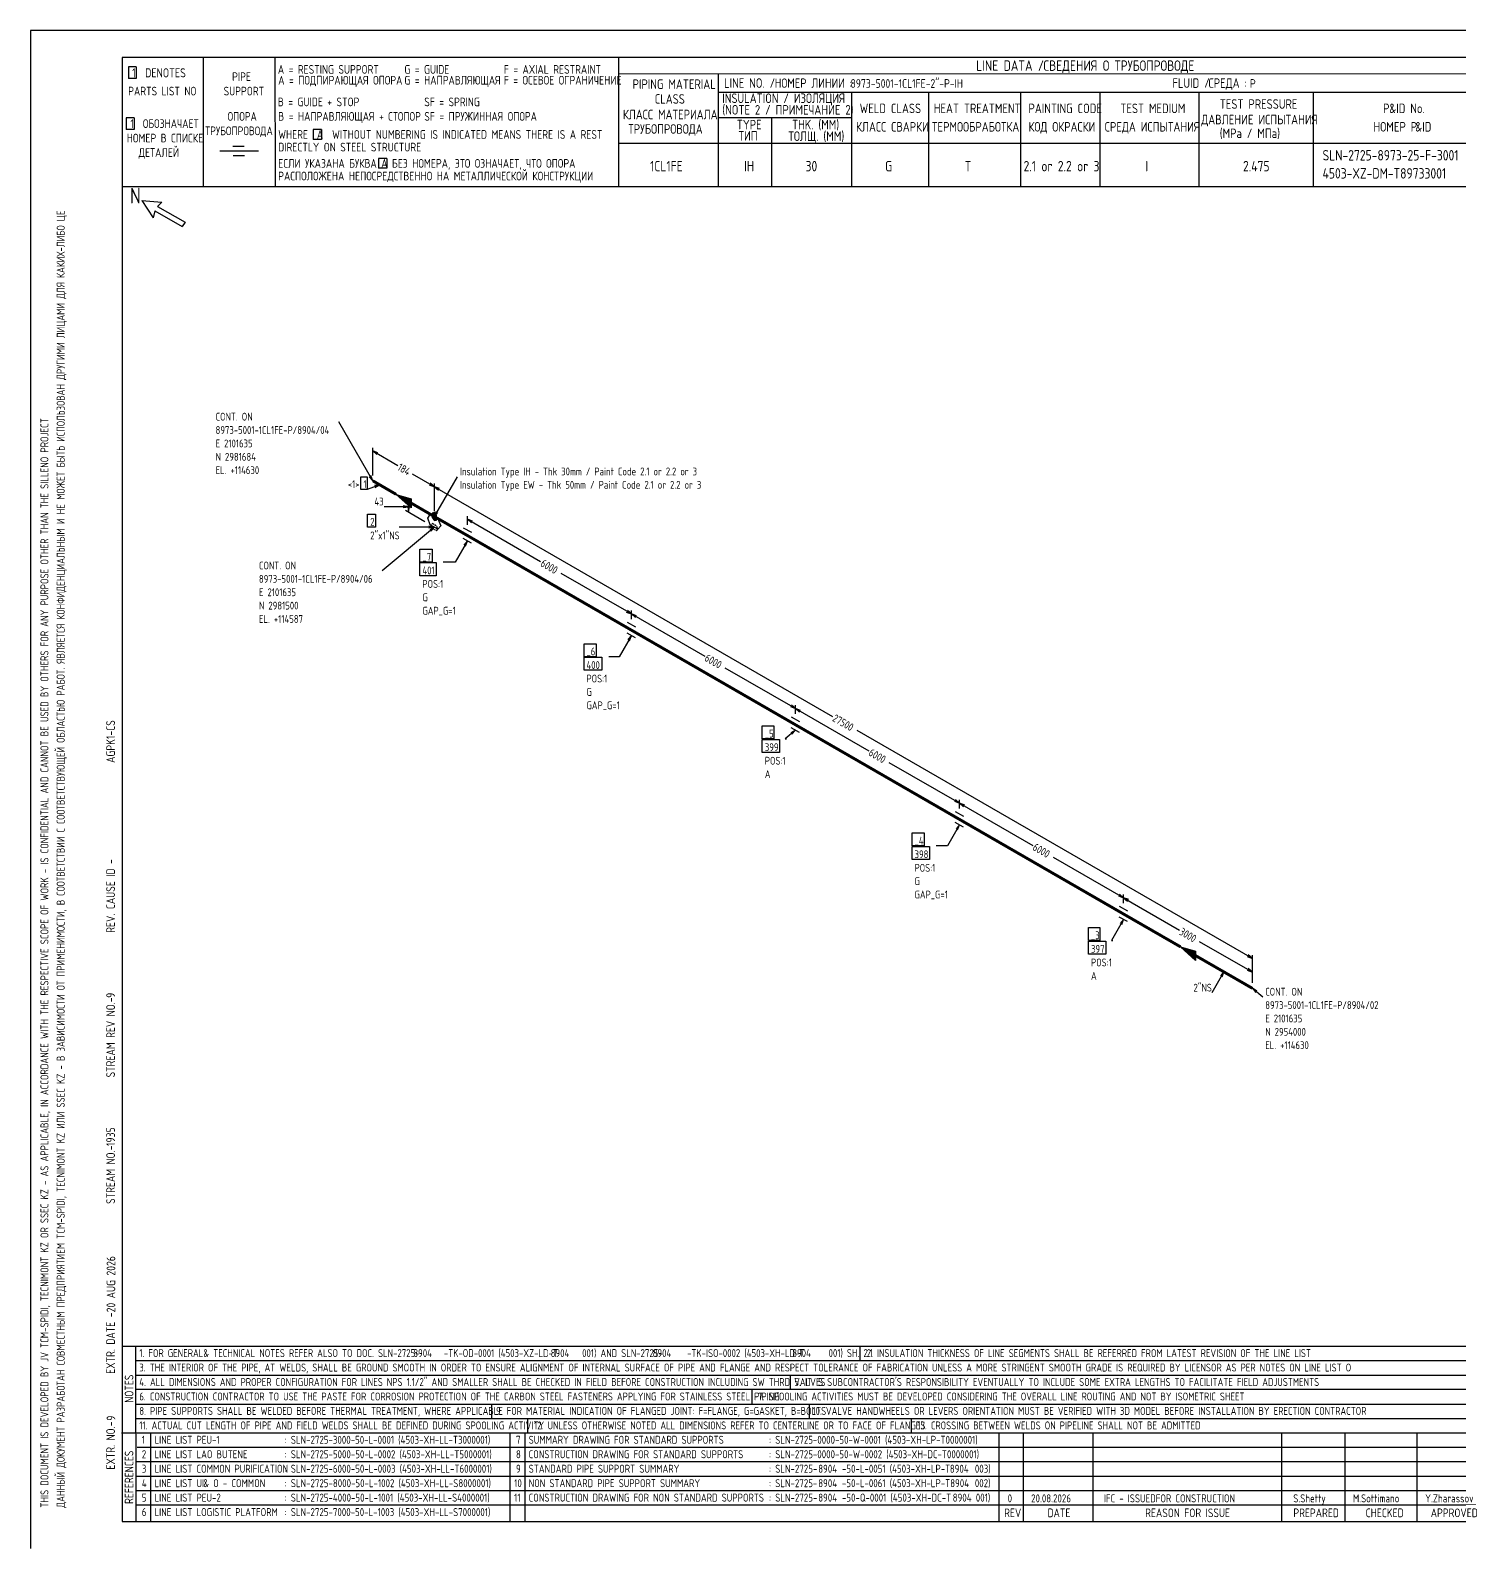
# Model space of a CAD drawing. Extents: x -1005 to 594, y -998 to 420.
# Drawn here: x 0 to 395.4, y 0 to 420 of the extents above; entities that cross this region are included whole.
import ezdxf

# ---------------------------------------------------------------- set-up
doc = ezdxf.new("R2010")
doc.units = 0
doc.linetypes.add('GT100', pattern=[0.8, 0.533333, -0.266667])
doc.styles.add('TTFN17', font='GOST type A')

msp = doc.modelspace()

# ---------------------------------------------------------------- linework, layer by layer
at = {"layer": 'GT_1', "flags": 128}
for points in [[(0, 420), (0, 0)], [(594, 420), (0, 420)], [(589.1, 412.5), (25.4, 412.5)], [(25.4, 412.5), (25.4, 7.5)], [(47.8, 412.5), (47.8, 376.7)], [(67.6, 412.5), (67.7, 376.7)], [(162.7, 412.5), (162.7, 376.7)], [(29.3, 409.9), (27.1, 409.9)], [(27.1, 409.9), (27.1, 406.7)], [(29.3, 409.9), (29.3, 406.7)], [(589.1, 408), (162.7, 407.9)], [(190.3, 407.8), (190.3, 376.7)], [(29.3, 406.7), (27.1, 406.7)], [(190.3, 402.9), (402.7, 402.9)], [(227.1, 402.9), (227.1, 376.7)], [(248.4, 402.9), (248.4, 376.8)], [(273.9, 402.9), (273.9, 376.7)], [(295.8, 402.9), (295.8, 376.7)], [(323.2, 402.9), (323.2, 376.7)], [(354.8, 402.9), (354.8, 376.8)], [(28.7, 395.8), (26.5, 395.8)], [(26.5, 395.8), (26.5, 392.6)], [(28.7, 395.8), (28.7, 392.6)], [(227.1, 395.8), (190.3, 395.8)], [(205, 395.8), (205, 376.7)], [(28.7, 392.6), (26.5, 392.6)], [(80.5, 392.6), (78.2, 392.6)], [(78.2, 392.6), (78.2, 389.8)], [(80.5, 392.6), (80.5, 389.8)], [(63.1, 386.6), (52.4, 386.6)], [(59.1, 387.9), (56, 387.9)], [(80.5, 389.8), (78.2, 389.8)], [(230.2, 388.7), (162.7, 388.7)], [(402.7, 388.7), (226.9, 388.7)], [(59.2, 385.3), (56.1, 385.3)], [(98.6, 384.6), (96.3, 384.6)], [(96.3, 384.6), (96.3, 381.9)], [(98.6, 384.6), (98.6, 381.9)], [(98.6, 381.9), (96.3, 381.9)], [(402.7, 376.7), (25.4, 376.7)], [(30.8, 372.9), (34, 368.1)], [(30.8, 372.9), (36.4, 372.5)], [(34.4, 370.1), (34, 368.1)], [(34.4, 370.1), (42, 365.7)], [(36.4, 372.5), (35.2, 371.3)], [(35.2, 371.3), (42.8, 366.9)], [(42.8, 366.9), (42, 365.7)], [(94.725, 295.4), (85.35, 311.675)], [(94.725, 296.9), (94.725, 304.55)], [(96.15, 303.125), (94.725, 303.65), (95.85, 302.675)], [(94.725, 303.65), (101.625, 299.6)], [(91.425, 296.525), (93.15, 296.525), (93.15, 293), (91.425, 293), (91.425, 296.525)], [(96.675, 294.275), (93.15, 293)], [(93.75, 296.525), (94.725, 295.4), (94.2, 296.825)], [(95.4, 293.525), (96.675, 294.275), (95.175, 294.05)], [(111.75, 293.75), (105.675, 297.275)], [(110.325, 294.275), (111.75, 293.75), (110.625, 294.725)], [(111.75, 285.5), (118.125, 296.525)], [(111.75, 288.5), (111.75, 294.65)], [(111.75, 287), (111.75, 294.65)], [(105.3, 289.25), (105.3, 287.9), (101.175, 291.65), (105.3, 290.45), (105.3, 288.05), (101.55, 291.425), (105.3, 290.375), (105.3, 288.275), (102, 291.2), (105.3, 290.15), (105.3, 288.425), (102.375, 290.9), (105.3, 290), (105.3, 288.575), (102.75, 290.75), (105.3, 289.85), (105.3, 288.725), (103.2, 290.45), (105.3, 289.7), (105.3, 288.95), (103.5, 290.3), (105.3, 289.475), (105.3, 289.1), (103.95, 290), (105.3, 289.325), (105.3, 289.25), (101.175, 291.65)], [(109.125, 287), (103.8, 290.075)], [(113.175, 293.225), (111.75, 293.75), (112.875, 292.775)], [(111.75, 293.75), (221.925, 230.225)], [(93.3, 286.175), (95.475, 286.175), (95.475, 282.575), (93.3, 282.575), (93.3, 286.175)], [(104.625, 288.2), (97.875, 288.2)], [(103.125, 287.975), (104.625, 288.2), (103.125, 288.425)], [(109.125, 284.075), (103.8, 287.15)], [(104.85, 288.125), (104.625, 289.625), (104.4, 288.125)], [(104.4, 288.2), (104.625, 286.7), (104.85, 288.2)], [(104.625, 289.625), (104.625, 288.2)], [(104.625, 286.7), (104.625, 288.2)], [(111.75, 285.5), (112.725, 284.9), (113.55, 282.95), (112.725, 281.975), (110.625, 283.175), (109.95, 285.05), (110.625, 286.1), (111.75, 285.5)], [(111.15, 285.2), (111.75, 284.375), (112.35, 284.525), (112.35, 285.8), (111.75, 286.625), (111.15, 286.475), (111.15, 285.2)], [(111.15, 286.4), (111.914, 286.4)], [(111.15, 286.2), (112.059, 286.2)], [(111.15, 286), (112.205, 286)], [(111.15, 285.8), (112.35, 285.8)], [(111.15, 285.6), (112.35, 285.6)], [(112.275, 286.925), (111.75, 285.5), (112.725, 286.625)], [(120.9, 283.25), (120.9, 285.65)], [(111.75, 282.575), (97.35, 270.5)], [(111.75, 282.575), (102, 282.575)], [(110.25, 282.35), (111.75, 282.575), (110.25, 282.8)], [(110.775, 281.45), (111.75, 282.575), (110.475, 281.825)], [(111.15, 285.4), (112.35, 285.4)], [(111.15, 285.2), (112.35, 285.2)], [(111.295, 285), (112.35, 285)], [(111.441, 284.8), (112.35, 284.8)], [(111.586, 284.6), (112.35, 284.6)], [(119.7, 282.425), (122.025, 281.15)], [(122.325, 284.225), (120.9, 284.75), (122.025, 283.775)], [(120.9, 284.75), (141.15, 273.05)], [(120.9, 278.75), (117.525, 272.9), (114.15, 272.9)], [(122.025, 278.15), (119.7, 279.425)], [(120.375, 277.325), (120.9, 278.75), (119.925, 277.625)], [(107.775, 276.5), (111.15, 276.5), (111.15, 272.9), (107.775, 272.9), (107.775, 276.5)], [(107.775, 272.75), (112.275, 272.75), (112.275, 269.15), (107.775, 269.15), (107.775, 272.75)], [(166.275, 258.575), (146.85, 269.75)], [(164.85, 259.1), (166.275, 258.575), (165.15, 259.55)], [(165.075, 256.25), (167.4, 254.975)], [(166.275, 257.075), (166.275, 259.475)], [(166.275, 257.075), (166.275, 259.475)], [(167.7, 258.05), (166.275, 258.575), (167.4, 257.6)], [(166.275, 258.575), (186.525, 246.875)], [(166.275, 252.575), (162.9, 246.725), (159.975, 246.725)], [(167.4, 251.975), (165.075, 253.25)], [(165.75, 251.15), (166.275, 252.575), (165.3, 251.45)], [(153.15, 250.325), (156.525, 250.325), (156.525, 246.725), (153.15, 246.725), (153.15, 250.325)], [(153.15, 246.575), (158.1, 246.575), (158.1, 242.975), (153.15, 242.975), (153.15, 246.575)], [(211.65, 232.4), (192.225, 243.575)], [(210.225, 232.925), (211.65, 232.4), (210.525, 233.375)], [(211.65, 230.9), (211.65, 233.3)], [(211.65, 230.9), (211.65, 233.3)], [(213.075, 231.875), (211.65, 232.4), (212.775, 231.425)], [(211.65, 232.4), (231.9, 220.7)], [(202.425, 227.6), (205.65, 227.6), (205.65, 224), (202.425, 224), (202.425, 227.6)], [(210.45, 230.075), (212.775, 228.8)], [(212.775, 225.8), (210.45, 227.075)], [(202.425, 223.85), (207.225, 223.85), (207.225, 220.25), (202.425, 220.25), (202.425, 223.85)], [(211.65, 226.4), (208.8, 224), (209.175, 224)], [(210.675, 225.275), (211.65, 226.4), (210.375, 225.65)], [(338.025, 163.25), (228.675, 226.325)], [(257.025, 206.225), (237.6, 217.4)], [(255.6, 206.75), (257.025, 206.225), (255.9, 207.2)], [(257.025, 204.725), (257.025, 207.125)], [(257.025, 204.725), (257.025, 207.125)], [(258.45, 205.7), (257.025, 206.225), (258.15, 205.25)], [(257.025, 206.225), (277.275, 194.525)], [(255.825, 203.9), (258.15, 202.625)], [(243.9, 197.975), (247.275, 197.975), (247.275, 194.375), (243.9, 194.375), (243.9, 197.975)], [(257.025, 200.225), (253.65, 194.375), (250.575, 194.375)], [(258.15, 199.625), (255.825, 200.9)], [(256.5, 198.8), (257.025, 200.225), (256.05, 199.1)], [(243.9, 194.225), (248.7, 194.225), (248.7, 190.625), (243.9, 190.625), (243.9, 194.225)], [(302.4, 180.05), (282.975, 191.225)], [(300.975, 180.575), (302.4, 180.05), (301.275, 181.025)], [(302.4, 178.55), (302.4, 180.95)], [(302.4, 178.55), (302.4, 180.95)], [(301.2, 177.725), (303.525, 176.45)], [(303.825, 179.525), (302.4, 180.05), (303.525, 179.075)], [(302.4, 180.05), (317.85, 171.125)], [(302.4, 174.05), (299.025, 168.2), (299.4, 168.2)], [(303.525, 173.45), (301.2, 174.725)], [(301.875, 172.625), (302.4, 174.05), (301.425, 172.925)], [(292.65, 171.8), (295.875, 171.8), (295.875, 168.2), (292.65, 168.2), (292.65, 171.8)], [(292.65, 168.05), (297.45, 168.05), (297.45, 164.45), (292.65, 164.45), (292.65, 168.05)], [(322.275, 164.075), (322.275, 162.725), (318.15, 166.475), (322.275, 165.275), (322.275, 162.875), (318.525, 166.25), (322.275, 165.2), (322.275, 163.1), (318.975, 166.025), (322.275, 164.975), (322.275, 163.25), (319.35, 165.725), (322.275, 164.825), (322.275, 163.4), (319.725, 165.575), (322.275, 164.675), (322.275, 163.55), (320.175, 165.275), (322.275, 164.525), (322.275, 163.775), (320.475, 165.125), (322.275, 164.3), (322.275, 163.925), (320.925, 164.825), (322.275, 164.15), (322.275, 164.075), (318.15, 166.475)], [(338.025, 159.5), (323.4, 167.9)], [(336.6, 163.775), (338.025, 163.25), (336.9, 164.225)], [(338.025, 156.5), (338.025, 164.15)], [(336.6, 160.025), (338.025, 159.5), (336.9, 160.475)], [(338.025, 156.5), (338.025, 160.4)], [(330.15, 159.575), (326.775, 153.725)], [(329.625, 158.15), (330.15, 159.575), (329.175, 158.45)], [(339.3, 154.25), (338.025, 155), (339, 153.875)], [(338.025, 155), (340.875, 152.6)], [(25.3, 56), (402.7, 56)], [(29.1, 56), (29.2, 7.5)], [(229.4, 56), (229.4, 52)], [(29.1, 52), (402.7, 52)], [(29.1, 48), (402.7, 48)], [(210.2, 48), (210.2, 44)], [(402.7, 44), (29.1, 44)], [(199.6, 44), (199.6, 40)], [(29.2, 40), (402.7, 40)], [(127.6, 40), (127.6, 36)], [(215.4, 40), (215.4, 36)], [(29.1, 36), (402.7, 36)], [(137.5, 36), (137.5, 32)], [(243.6, 36), (243.6, 32)], [(25.2, 32), (402.7, 32)], [(33.2, 32), (33.2, 7.6)], [(132.6, 32), (132.6, 7.6)], [(136.8, 32), (136.8, 7.6)], [(267.9, 32), (267.9, 7.5)], [(274.6, 32), (274.6, 7.5)], [(293.9, 32), (293.9, 7.5)], [(346.1, 32), (346.1, 7.5)], [(363.6, 32), (363.6, 7.5)], [(383.5, 32), (383.5, 7.5)], [(402.7, 28), (29.5, 28)], [(402.7, 24), (29.1, 24)], [(402.7, 20), (29.1, 20)], [(402.7, 16), (29.1, 16)], [(402.7, 12), (29.2, 12)], [(25.4, 7.5), (589.1, 7.5)], [(0, 0), (0, 0)]]:
    msp.add_lwpolyline(points, dxfattribs=at)
at = {"layer": 'GT_1', "const_width": 0.8, "flags": 128}
for points in [[(101.175, 291.65), (94.725, 295.4)], [(111.75, 285.5), (105.3, 289.25)], [(120.9, 280.25), (111.75, 285.5)], [(166.275, 254.075), (120.9, 280.25)], [(211.65, 227.9), (166.275, 254.075)], [(257.025, 201.725), (211.65, 227.9)], [(302.4, 175.55), (257.025, 201.725)], [(318.15, 166.475), (302.4, 175.55)], [(338.025, 155), (322.275, 164.075)]]:
    msp.add_lwpolyline(points, dxfattribs=at)
at = {"layer": 'GT_1', "linetype": 'GT100', "flags": 128}
msp.add_lwpolyline([(112.35, 281.6), (112.725, 282.05), (112.35, 282.875), (111.15, 283.55), (110.775, 283.1), (111.15, 282.275), (112.35, 281.6)], dxfattribs=at)

# ---------------------------------------------------------------- texts
at = {"layer": 'GT_1', "style": 'TTFN17'}
for s, height, p in [('LINE DATA /', 2.8875, (261.633, 408.8)), ('СВЕДЕНИЯ О ТРУБОПРОВОДЕ', 2.8875, (280.233, 408.8)), (' 1  DENOTES', 2.5025, (26.875, 407)), (' PIPE', 2.4062, (54.561, 406)), ('A = RESTING SUPPORT', 2.40625, (68.461, 408)), ('A = ПОДПИРАЮЩАЯ ОПОРА', 2.40625, (68.561, 405)), ('G = GUIDE', 2.4062, (103.461, 408)), ('G = НАПРАВЛЯЮЩАЯ', 2.40625, (103.461, 405)), ('F = AXIAL RESTRAINT', 2.40625, (130.961, 408)), ('F = ОСЕВОЕ ОГРАНИЧЕНИЕ', 2.40625, (130.961, 405)), ('PARTS LIST NO', 2.40625, (27.061, 402)), ('SUPPORT', 2.4062, (53.461, 402)), ('PIPING MATERIAL', 2.64687, (166.597, 403.8)), ('LINE NO. /', 2.6469, (191.897, 404.1)), ('НОМЕР ЛИНИИ :', 2.59875, (205.89, 404.1)), ('8973-5001-1CL1FE-2"-P-IH', 2.40625, (226.861, 404.1)), ('FLUID /', 2.6469, (315.897, 404.1)), ('СРЕДА :', 2.6469, (325.897, 404.1)), ('P', 2.406, (337.361, 404.1)), ('B = GUIDE + STOP', 2.40625, (68.461, 399)), ('SF = SPRING', 2.40625, (108.961, 399)), ('CLASS', 2.6469, (172.697, 399.7)), ('(NOTE 2 / ПРИМЕЧАНИЕ 2)', 2.64687, (191.397, 396.7)), ('INSULATION / ИЗОЛЯЦИЯ', 2.64687, (191.397, 399.9)), ('WELD CLASS', 2.6469, (229.397, 397.1)), ('HEAT TREATMENT', 2.64687, (249.897, 397.1)), ('PAINTING CODE', 2.64687, (276.097, 397.1)), ('TEST MEDIUM', 2.64687, (301.497, 397.1)), ('TEST PRESSURE', 2.64687, (328.997, 398.3)), ('P', 2.647, (374.197, 397.1)), ('&ID No.', 2.6469, (375.908, 397.1)), (' 1  ОБОЗНАЧАЕТ', 2.40625, (26.461, 393)), ('ОПОРА', 2.4062, (54.561, 395)), ('B = НАПРАВЛЯЮЩАЯ + СТОПОР', 2.40625, (68.561, 395)), ('SF = ПРУЖИННАЯ ОПОРА', 2.40625, (108.961, 395)), ('КЛАСС МАТЕРИАЛА', 2.64687, (163.897, 395.4)), ('TYPE', 2.6469, (195.397, 392.6)), ('THK. (MM)', 2.6469, (210.697, 392.6)), ('ДАВЛЕНИЕ ИСПЫТАНИЯ', 2.64687, (323.897, 394)), ('НОМЕР В СПИСКЕ', 2.40625, (26.661, 389)), ('ТРУБОПРОВОДА', 2.40625, (48.361, 391)), ('WHERE  A  WITHOUT NUMBERING IS INDICATED MEANS THERE IS A REST', 2.40625, (68.561, 390)), ('ТРУБОПРОВОДА', 2.64687, (165.397, 391.4)), ('ТИП', 2.6469, (195.897, 389.5)), ('ТОЛЩ. (ММ)', 2.6469, (209.697, 389.4)), ('КЛАСС СВАРКИ', 2.64687, (228.397, 392)), ('ТЕРМООБРАБОТКА', 2.64687, (249.397, 392)), ('КОД ОКРАСКИ', 2.64687, (276.097, 392)), ('СРЕДА ИСПЫТАНИЯ', 2.64687, (297.197, 392)), ('(MPa / МПа)', 2.64687, (328.997, 390.2)), ('НОМЕР P', 2.6469, (371.497, 392)), ('&ID', 2.6469, (383.097, 392)), ('ДЕТАЛЕЙ', 2.4062, (29.961, 385)), ('DIRECTLY ON STEEL STRUCTURE', 2.40625, (68.561, 386.5)), ('SLN-2725-8973-25-F-3001', 2.8875, (357.433, 384)), ('ЕСЛИ УКАЗАНА БУКВА A БЕЗ НОМЕРА, ЭТО ОЗНАЧАЕТ, ЧТО ОПОРА', 2.40625, (68.561, 382)), ('1CL1FE', 2.8875, (171.433, 381)), ('IH', 2.8875, (197.433, 381)), ('30', 2.8875, (214.433, 381)), ('G', 2.888, (236.433, 381)), ('T', 2.888, (258.433, 381)), ('2.1 or 2.2 or 3', 2.8875, (274.733, 381)), ('I', 2.888, (308.433, 381)), ('2.475', 2.8875, (335.433, 381)), ('РАСПОЛОЖЕНА НЕПОСРЕДСТВЕННО НА МЕТАЛЛИЧЕСКОЙ КОНСТРУКЦИИ', 2.40625, (68.561, 378.5)), ('4503-XZ-DM-T89733001', 2.8875, (357.433, 379)), ('N', 4.331, (27.55, 372.1)), ('CONT. ON', 2.1656, (51.223, 312.05)), ('8973-5001-1CL1FE-P/8904/04', 2.16562, (51.223, 308.353)), ('E 2101635', 2.1656, (51.223, 304.655)), ('N 2981684', 2.1656, (51.223, 300.958)), ('EL. +114630', 2.16562, (51.223, 297.26)), ('Insulation Type IH - Thk 30mm / Paint Code 2.1 or 2.2 or 3', 2.16562, (118.825, 296.9)), ('<1>', 2.1656, (87.808, 293.375)), ('1', 2.166, (92.166, 293.375)), ('Insulation Type EW - Thk 50mm / Paint Code 2.1 or 2.2 or 3', 2.16562, (118.825, 293.203)), ('43', 2.1656, (95.179, 288.575)), ('2', 2.166, (94.015, 282.95)), ('2"x1"NS', 2.1656, (94.015, 279.2)), ('CONT. ON', 2.1656, (63.223, 270.875)), ('_7', 2.1656, (108.45, 273.275)), ('8973-5001-1CL1FE-P/8904/06', 2.16562, (63.223, 267.178)), ('401', 2.1656, (108.45, 269.525)), ('E 2101635', 2.1656, (63.223, 263.48)), ('POS:1', 2.1656, (108.45, 265.775)), ('N 2981500', 2.1656, (63.223, 259.783)), ('G', 2.166, (108.45, 262.078)), ('GAP_G=1', 2.1656, (108.45, 258.38)), ('EL. +114587', 2.16562, (63.223, 256.085)), ('_6', 2.1656, (153.825, 247.1)), ('400', 2.1656, (153.825, 243.35)), ('POS:1', 2.1656, (153.825, 239.6)), ('G', 2.166, (153.825, 235.903)), ('GAP_G=1', 2.1656, (153.825, 232.205)), ('_5', 2.1656, (203.158, 224.375)), ('399', 2.1656, (203.158, 220.625)), ('POS:1', 2.1656, (203.158, 216.875)), ('A', 2.166, (203.158, 213.178)), ('_4', 2.1656, (244.575, 194.75)), ('398', 2.1656, (244.575, 191)), ('POS:1', 2.1656, (244.575, 187.25)), ('G', 2.166, (244.575, 183.553)), ('GAP_G=1', 2.1656, (244.575, 179.855)), ('_3', 2.1656, (293.383, 168.575)), ('397', 2.1656, (293.383, 164.825)), ('POS:1', 2.1656, (293.383, 161.075)), ('A', 2.166, (293.383, 157.378)), ('2"NS', 2.1656, (321.747, 154.1)), ('CONT. ON', 2.1656, (341.575, 152.975)), ('8973-5001-1CL1FE-P/8904/02', 2.16562, (341.575, 149.278)), ('E 2101635', 2.1656, (341.575, 145.58)), ('N 2954000', 2.1656, (341.575, 141.883)), ('EL. +114630', 2.16562, (341.575, 138.185)), ('1. FOR GENERAL', 2.18487, (30.128, 53)), ('& TECHNICAL NOTES REFER ALSO TO DOC. SLN-2725-      -TK-OD-0001 (4503-XZ-LD-T      001) AND SLN-2725-      -TK-ISO-0002 (4503-XH-LD-T      001) SH. 2.1', 2.18487, (47.868, 53)), ('8904', 2.1849, (105.928, 53)), ('8904', 2.1849, (143.928, 53)), ('8904', 2.1849, (172.128, 53)), ('8904', 2.1849, (210.728, 53)), ('2. INSULATION THICKNESS OF LINE SEGMENTS SHALL BE REFERRED FROM LATEST REVISION OF THE LINE LIST', 2.18487, (231.328, 53)), ('3. THE INTERIOR OF THE PIPE, AT WELDS, SHALL BE GROUND SMOOTH IN ORDER TO ENSURE ALIGNMENT OF INTERNAL SURFACE OF PIPE AND FLANGE AND RESPECT TOLERANCE OF FABRICATION UNLESS A MORE STRINGENT SMOOTH GRADE IS REQUIRED BY LICENSOR AS PER NOTES ON LINE LIST O', 2.18487, (30.128, 49)), ('4. ALL DIMENSIONS AND PROPER CONFIGURATION FOR LINES NPS 1.1/2" AND SMALLER SHALL BE CHECKED IN FIELD BEFORE CONSTRUCTION INCLUDING SW THRD VALVES', 2.18487, (30.128, 45)), ("5. IT IS SUBCONTRACTOR'S RESPONSIBILITY EVENTUALLY TO INCLUDE SOME EXTRA LENGTHS TO FACILITATE FIELD ADJUSTMENTS", 2.18487, (211.328, 45)), ('6. CONSTRUCTION CONTRACTOR TO USE THE PASTE FOR CORROSION PROTECTION OF THE CARBON STEEL FASTENERS APPLYING FOR STAINLESS STEEL PIPING', 2.18487, (30.128, 41)), ('7. SPOOLING ACTIVITIES MUST BE DEVELOPED CONSIDERING THE OVERALL LINE ROUTING AND NOT BY ISOMETRIC SHEET', 2.18487, (201.328, 41)), ('8. PIPE SUPPORTS SHALL BE WELDED BEFORE THERMAL TREATMENT, WHERE APPLICABLE', 2.18487, (30.128, 37)), ('9. FOR MATERIAL INDICATION OF FLANGED JOINT: F=FLANGE, G=GASKET, B=BOLTS', 2.18487, (128.828, 37)), ('10. VALVE HANDWHEELS OR LEVERS ORIENTATION MUST BE VERIFIED WITH 3D MODEL BEFORE INSTALLATION BY ERECTION CONTRACTOR', 2.18487, (216.328, 37)), ('11. ACTUAL CUT LENGTH OF PIPE AND FIELD WELDS SHALL BE DEFINED DURING SPOOLING ACTIVITY', 2.18487, (30.128, 33)), ('12. UNLESS OTHERWISE NOTED ALL DIMENSIONS REFER TO CENTERLINE OR TO FACE OF FLANGES', 2.18487, (139.328, 33)), ('13. CROSSING BETWEEN WELDS ON PIPELINE SHALL NOT BE ADMITTED', 2.18487, (245.328, 33)), ('1', 2.214, (30.832, 29)), ('LINE LIST PEU-1', 2.21375, (34.332, 29)), (': SLN-2725-3000-50-L-0001 (4503-XH-LL-T3000001)', 2.21375, (70.332, 29)), ('7', 2.214, (134.332, 29)), ('SUMMARY DRAWING FOR STANDARD SUPPORTS', 2.21375, (137.832, 29)), (': SLN-2725-0000-50-W-0001 (4503-XH-LP-T0000001)', 2.21375, (204.332, 29)), ('2', 2.214, (30.832, 25)), ('LINE LIST LAO BUTENE', 2.21375, (34.332, 25)), (': SLN-2725-5000-50-L-0002 (4503-XH-LL-T5000001)', 2.21375, (70.332, 25)), ('8', 2.214, (134.332, 25)), ('CONSTRUCTION DRAWING FOR STANDARD SUPPORTS', 2.21375, (137.832, 25)), (': SLN-2725-0000-50-W-0002 (4503-XH-DC-T0000001)', 2.21375, (204.332, 25)), ('3', 2.214, (30.832, 21)), ('LINE LIST COMMON PURIFICATION', 2.21375, (34.332, 21)), (': SLN-2725-6000-50-L-0003 (4503-XH-LL-T6000001)', 2.21375, (70.332, 21)), ('9', 2.214, (134.332, 21)), ('STANDARD PIPE SUPPORT SUMMARY', 2.21375, (137.832, 21)), (': SLN-2725-      -50-L-0051 (4503-XH-LP-T      003)', 2.21375, (204.332, 21)), ('8904', 2.2138, (217.932, 21)), ('8904', 2.2138, (254.332, 21)), ('4', 2.214, (30.832, 17)), ('LINE LIST UI', 2.21375, (34.332, 17)), ('& O - COMMON', 2.21375, (47.849, 17)), (': SLN-2725-8000-50-L-1002 (4503-XH-LL-S8000001)', 2.21375, (70.332, 17)), ('10', 2.2138, (133.832, 17)), ('NON STANDARD PIPE SUPPORT SUMMARY', 2.21375, (137.832, 17)), (': SLN-2725-      -50-L-0061 (4503-XH-LP-T      002)', 2.21375, (204.332, 17)), ('8904', 2.2138, (217.932, 17)), ('8904', 2.2138, (254.432, 17)), ('5', 2.214, (30.832, 13)), ('LINE LIST PEU-2', 2.21375, (34.332, 13)), (': SLN-2725-4000-50-L-1001 (4503-XH-LL-S4000001)', 2.21375, (70.332, 13)), ('11', 2.2138, (133.832, 13)), ('CONSTRUCTION DRAWING FOR NON STANDARD SUPPORTS', 2.21375, (137.832, 13)), (': SLN-2725-      -50-Q-0001 (4503-XH-DC-T      001)', 2.21375, (204.332, 13)), ('8904', 2.2138, (217.932, 13)), ('8904', 2.2138, (255.132, 13)), ('0', 2.214, (270.332, 12.8)), ('20.08.2026', 2.2138, (276.832, 12.8)), ('IFC - ISSUEDFOR CONSTRUCTION', 2.21375, (296.932, 12.8)), ('S.Shetty', 2.2138, (349.332, 12.8)), ('M.Sottimano', 2.21375, (365.832, 12.8)), ('Y.Zharassov', 2.21375, (385.832, 12.8)), ('6', 2.214, (30.832, 9)), ('LINE LIST LOGISTIC PLATFORM', 2.21375, (34.332, 9)), (': SLN-2725-7000-50-L-1003 (4503-XH-LL-S7000001)', 2.21375, (70.332, 9)), ('REV', 2.4062, (269.361, 8.7)), ('DATE', 2.4062, (281.361, 8.7)), ('REASON FOR ISSUE', 2.40625, (308.361, 8.7)), ('PREPARED', 2.4062, (349.361, 8.7)), ('CHECKED', 2.4062, (369.361, 8.7)), ('APPROVED', 2.4062, (387.361, 8.7))]:
    msp.add_text(s, height=height, dxfattribs=at).set_placement(p)
for s, height, rotation, p in [('ДАННЫЙ ДОКУМЕНТ РАЗРАБОТАН СОВМЕСТНЫМ ПРЕДПРИЯТИЕМ TCM-SPIDI, TECNIMONT KZ ИЛИ SSEC KZ - В ЗАВИСИМОСТИ ОТ ПРИМЕНИМОСТИ, В СООТВЕТСТВИИ С СООТВЕТСТВУЮЩЕЙ ОБЛАСТЬЮ РАБОТ. ЯВЛЯЕТСЯ КОНФИДЕНЦИАЛЬНЫМ И НЕ МОЖЕТ БЫТЬ ИСПОЛЬЗОВАН ДРУГИМИ ЛИЦАМИ ДЛЯ КАКИХ-ЛИБО ЦЕ', 2.21375, 90, (9.5, 11.332)), ('THIS DOCUMENT IS DEVELOPED BY JV TCM-SPIDI, TECNIMONT KZ OR SSEC KZ - AS APPLICABLE, IN ACCORDANCE WITH THE RESPECTIVE SCOPE OF WORK - IS CONFIDENTIAL AND CANNOT BE USED BY OTHERS FOR ANY PURPOSE OTHER THAN THE SILLENO PROJECT', 2.21375, 90, (5, 11.332)), ('184', 2.1656, -30, (101.339, 298.497)), ('6000', 2.1656, -30, (140.881, 271.926)), ('6000', 2.1656, -30, (186.256, 245.751)), ('AGPK1-CS', 2.4062, 90, (23.4, 217.361)), ('27500', 2.1656, -30, (221.642, 229.075)), ('6000', 2.1656, -30, (231.631, 219.576)), ('6000', 2.1656, -30, (277.006, 193.401)), ('REV. CAUSE ID -', 2.40625, 90, (23.4, 170.361)), ('3000', 2.1656, -30, (317.573, 170)), ('STREAM REV NO.-', 2.40625, 90, (23.4, 130.361)), ('9', 2.406, 90, (23.4, 152.361)), ('1935', 2.4062, 90, (23.4, 111.361)), ('STREAM NO.-', 2.40625, 90, (23.4, 95.361)), ('20 AUG 2026', 2.40625, 90, (23.5, 65.361)), ('EXTR. DATE -', 2.40625, 90, (23.4, 48.361)), ('NOTES', 2.4062, 90, (28.5, 40.361)), ('EXTR. NO.-', 2.4062, 90, (23.4, 21.861)), ('9', 2.406, 90, (23.5, 35.361)), ('REFERENCES', 2.4062, 90, (28.5, 12.361))]:
    msp.add_text(s, height=height, rotation=rotation, dxfattribs=at).set_placement(p)

doc.saveas('drawing.dxf')
